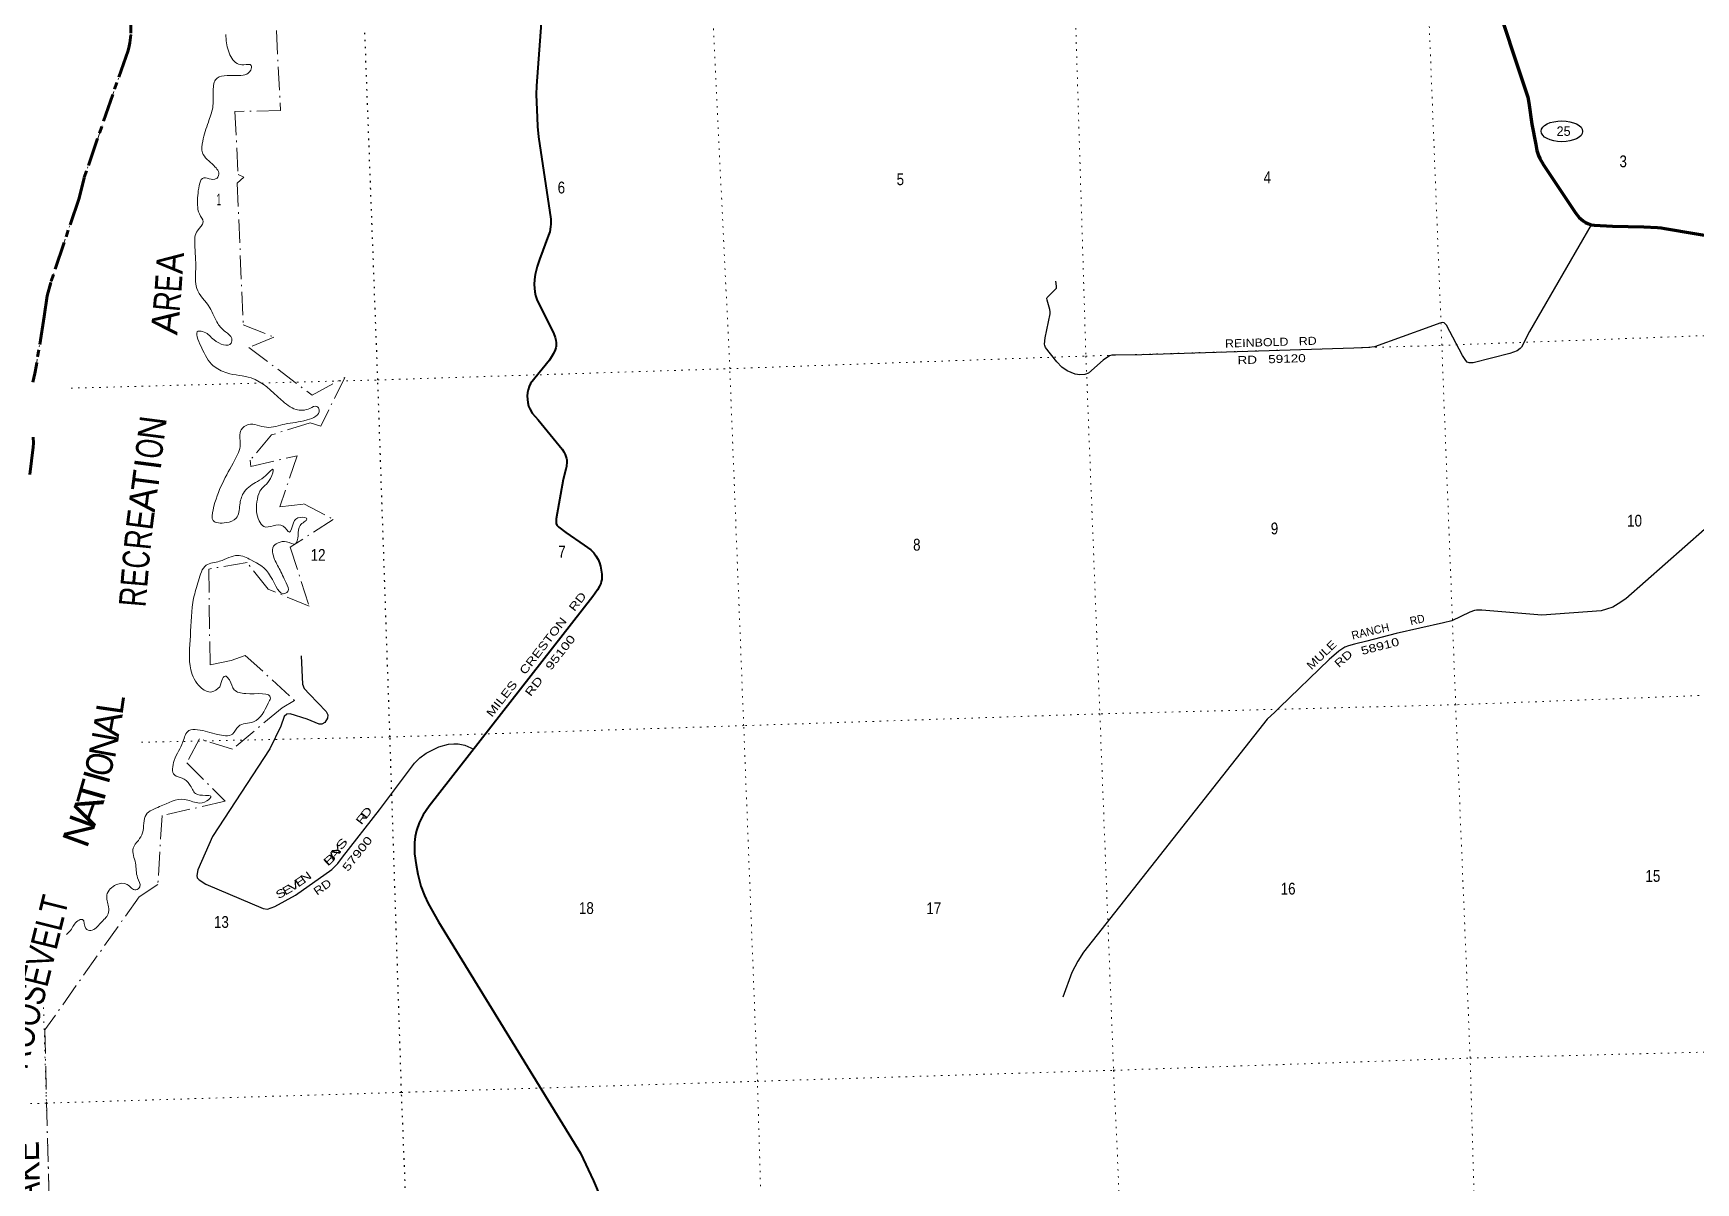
# Model space of a CAD drawing. Header units: feet. Extents: x 493183 to 745759, y 5472 to 195788.
# Drawn here: x 653968 to 678688, y 130156 to 147247 of the extents above; entities that cross this region are included whole.
import ezdxf
from ezdxf.enums import TextEntityAlignment as Align

# ---------------------------------------------------------------- set-up
doc = ezdxf.new("R2010")
doc.units = ezdxf.units.FT
doc.header["$LTSCALE"] = 70
for name, pattern in [('DASH_DOUBLE_DOT', [9.2, 5, -1.2, 0.3, -1.2, 0.3, -1.2]), ('DOT_DASHED', [7.7, 5, -1.2, 0.3, -1.2]), ('DOTTED', [1.5, 0.3, -1.2]), ('LONG_DASH_SHORT_DASH', [9.9, 6, -1.2, 1.5, -1.2])]:
    doc.linetypes.add(name, pattern=pattern)
for name, color, linetype, lineweight in [('11', 7, 'LONG_DASH_SHORT_DASH', 60), ('17', 7, 'Continuous', 25), ('23', 7, 'Continuous', 70), ('26', 7, 'Continuous', 40), ('27', 7, 'Continuous', 13), ('29', 7, 'Continuous', 25), ('39', 7, 'Continuous', 13), ('44', 7, 'DOT_DASHED', 13), ('6', 7, 'DOTTED', 25), ('7', 7, 'DOTTED', 13)]:
    doc.layers.add(name, color=color, linetype=linetype, lineweight=lineweight)
doc.layers.add('30', color=7, linetype='Continuous')

msp = doc.modelspace()

# ---------------------------------------------------------------- linework, layer by layer
at = {"layer": '11'}
for points in [[(655417.8, 147667.41), (655417.96, 147223.32)], [(655417.96, 147223.32), (655404.96, 147102.06), (655395.99, 147055.23), (655377.47, 146989.71), (654723.25, 145098.11), (654649.4, 144794.85), (654228.38, 143543.07), (654177.11, 143341.49), (654131.61, 143035.2), (654014.13, 142316.74), (653989.84, 142187.52), (653959.96, 142059.98)], [(653966.95, 141239.89), (653973.14, 141151.01), (653968.94, 141090.42), (653919.23, 140685.01)]]:
    msp.add_lwpolyline(points, dxfattribs=at)
at = {"layer": '17'}
msp.add_ellipse((676696.73, 145789.33), major_axis=(309.24, -1), ratio=0.500121, dxfattribs=at)
at = {"layer": '23'}
msp.add_lwpolyline([(675686.33, 147824.28), (676152.68, 146413.41), (676188.77, 146294.39), (676204.26, 146211.43), (676249.88, 145894.22), (676309.09, 145591.62), (676325.2, 145504.2), (676351.09, 145430.46), (676371.01, 145384.63), (676424.62, 145293.03), (676899.87, 144577.33), (676955.57, 144506.76), (677013.33, 144456.93), (677049.18, 144433.02), (677083.04, 144417.08), (677134.82, 144399.14), (677178.72, 144391.45), (677447.36, 144378.73), (677915.58, 144367.01), (678119.48, 144360.08), (678171.49, 144354.3), (678229.25, 144344.34), (679583.08, 144114.91)], dxfattribs=at)
at = {"layer": '26'}
for points in [[(661518.35, 147402.27), (661449.52, 146464.71), (661447.12, 146338.43), (661459.1, 145995.93), (661467.22, 145861.51), (661481.63, 145706.16), (661662.31, 144481.11), (661661.85, 144407.27), (661659.32, 144369.33), (661646.68, 144294.73), (661630.93, 144244.27), (661497.58, 143881.87)], [(661497.58, 143881.87), (661459.2, 143777.56), (661429.3, 143662.44), (661419.19, 143586.57), (661416.57, 143512.16), (661426.77, 143404.47), (661436.89, 143348.83), (661457.35, 143287.45), (661707.77, 142780.31), (661727.56, 142722.24), (661737.66, 142682.4), (661741.47, 142645.1), (661741.34, 142595.73), (661737.67, 142567.96), (661728.83, 142537.61), (661704.82, 142487.03), (661642.67, 142387.22), (661534.7, 142252.68)], [(661534.7, 142252.68), (661362.77, 142038.43), (661340.84, 141997), (661325.68, 141947.69), (661318.1, 141904.69), (661313.83, 141851.51), (661319.36, 141755.47), (661332, 141704.89), (661349.59, 141660.94), (661387.61, 141599.93), (661473.19, 141497.06), (661832.31, 141061.59), (661857.75, 141025.18), (661879.23, 140982.19), (661896.93, 140926.55), (661900.72, 140903.78), (661901.98, 140872.8), (661894.4, 140806.41), (661886.81, 140767.21), (661849.35, 140614.36), (661745.27, 140026.81), (661741.48, 139981.28), (661743.57, 139957.94), (661755.38, 139931.96), (661780.65, 139904.14), (661886.43, 139824.87), (662157.01, 139637.5)], [(662157.01, 139637.5), (662258.49, 139567.23), (662258.49, 139567.23), (662305.14, 139520.35), (662334.21, 139478.61), (662367.07, 139424.24), (662389.02, 139373.31), (662399.92, 139325.6), (662421.41, 139205.47), (662423.41, 139160.51), (662421.4, 139125.17), (662413.82, 139094.18), (662404.97, 139065.74), (662388.98, 139028.45), (662359.48, 138972.16), (662288.85, 138870.32), (659853.71, 135753.82), (659767.41, 135627.35), (659704.22, 135505.95), (659666.3, 135392.14), (659648.61, 135306.15), (659637.81, 135213.26), (659638.5, 135048.17), (659659.44, 134885.15), (659684, 134742.14), (659731.21, 134564.52), (659785.1, 134427.27), (659841.42, 134307.5), (659992.28, 134037.52), (662104.61, 130596.6), (662297.82, 130186.65), (663158.56, 128156.11)]]:
    msp.add_lwpolyline(points, dxfattribs=at)
at = {"layer": '29'}
for points in [[(677134.06, 144399.27), (676215.23, 142813.17), (676094.38, 142578.66), (676076.05, 142557.73), (676030.43, 142525.77), (675925.33, 142484.2), (675377.81, 142349.1), (675343.79, 142344.31), (675318.7, 142347.73), (675289.05, 142358.01), (675268.51, 142379.68), (675219.44, 142456.47), (674979.17, 142904.73), (674962.84, 142924.1), (674944.58, 142941.21), (674921.77, 142944.65), (674883.35, 142938.9), (674735.51, 142881.19), (673908.93, 142583.99), (673825.24, 142572.75), (673605.41, 142563.85), (670450.48, 142463.74), (670035.48, 142463), (670003.55, 142459.58), (669972.38, 142449.12), (669877.17, 142386.54), (669656.8, 142193.65), (669602.38, 142170.79), (669529.05, 142166.26), (669460.86, 142177.74), (669342, 142230.17), (669264.16, 142284.26), (669186.87, 142362.56), (669020.12, 142573.18), (669006.67, 142603.39), (669004.38, 142622.78), (669015.79, 142719.8), (669086.5, 143074.75), (669088.79, 143105.57), (669083.48, 143141.06), (669041.38, 143279.23), (669040.89, 143306.44), (669045.44, 143316.71), (669089.53, 143364.96), (669174.17, 143445.46), (669182.31, 143458.23), (669183.11, 143487.99), (669171.06, 143560.3)], [(678815.3, 139868.45), (677648.01, 138836.65), (677536.03, 138761.48), (677453.9, 138715.83), (677362.66, 138683.87), (677279.31, 138659.14), (676400.72, 138597.35), (675508.39, 138670.32), (675428.21, 138670.17), (675396.27, 138663.33), (675329.52, 138640.15), (675058.66, 138512.67), (674936.06, 138482.26), (674231.76, 138321.51), (673796.69, 138209.07), (673612.38, 138165.71), (673525.79, 138141.52), (673472.11, 138117.21), (673379.7, 138060.71), (673238.81, 137934.64), (672496.94, 137222.71), (672430.72, 137154.5), (672315.95, 137047.35), (669585.2, 133583.99), (669501.68, 133452.05), (669411.73, 133279.77), (669274.26, 132913.86)], [(657951.84, 137989.19), (657969.3, 137568.24), (657996.52, 137505.01), (658076.24, 137421.43), (658325.46, 137164.88), (658347.82, 137112.4), (658344.38, 137062.49), (658302.2, 136998.26), (658261.14, 136975.44), (658221.57, 136975.1), (658039.87, 137049.7), (657787.43, 137126.76), (657736.46, 137121.53), (657699.58, 137090.54), (657646.95, 136946.25), (657486.46, 136610.06), (656633.51, 135303), (656414.73, 134808.28), (656399.67, 134722.45), (656403.82, 134689.1), (656436.17, 134658.54), (656535.52, 134597.27), (657387.23, 134235.12), (657449.03, 134224.83), (657562.17, 134261.17), (657866.47, 134431.2), (658409.29, 134814.15), (658498.38, 134905.06), (658565.86, 134997.04), (659118.17, 135700.73), (659634.43, 136393.55), (659716.53, 136473.25), (659812.34, 136541.73), (659997.25, 136639.46), (660140.84, 136678.69), (660222.96, 136683.26), (660284.86, 136680.1), (660387.21, 136660.43), (660517.43, 136603.25)]]:
    msp.add_lwpolyline(points, dxfattribs=at)
at = {"layer": '39'}
for points in [[(656831.78, 147228.2), (656868.79, 146983.19), (656998.92, 146799.13), (657100.3, 146779.65), (657209.53, 146768.45), (657201.39, 146697.66), (656989.81, 146617.41), (656678.86, 146556.69), (656643.72, 146368.22), (656635.78, 146144.19), (656571.24, 145924.69), (656488.27, 145642.2), (656484.99, 145468.7), (656653.58, 145279.62), (656724.2, 145132.29), (656689.2, 145084.98), (656483.34, 145089.57), (656435.85, 144983.44), (656411.6, 144692.43), (656437.44, 144560.04), (656495.14, 144442.61), (656408, 144311.23), (656369.05, 144114.6), (656383.42, 143739.93), (656399.37, 143454.03), (656592.85, 143166.81), (656712.33, 142930.04), (656824.61, 142808.02), (656920.1, 142709.74), (656910.01, 142636.88), (656658.54, 142686.63), (656510.09, 142803.66), (656420.97, 142817.41), (656463.52, 142590.69), (656644.91, 142303.15), (656845.48, 142197.6), (657208.59, 142122.6), (657653.21, 141797.72), (657875.04, 141652.4), (658080.29, 141669.98), (658186.44, 141697.01), (658220.13, 141645.48), (658038.66, 141497.47), (657709.57, 141436.26), (657436.57, 141388.65), (657163.21, 141427.74), (657058.39, 141352.35), (657046.2, 141136.27), (656962.06, 140896.09), (656641.46, 140161.62), (656641.82, 140002.33), (656834.28, 139971.17), (656985.79, 140035.71), (657038.79, 140234.73), (657092.46, 140409.57), (657273.66, 140567.66), (657398.58, 140645.6), (657534.53, 140762.14), (657495.88, 140628.03), (657337.79, 140436.28), (657293.76, 140277.83), (657325.72, 139996.38), (657396.58, 139913.58), (657682.89, 139917.19), (657778.1, 139828.99), (657836.75, 139969.69), (657935.41, 140048.94), (658037.01, 140021.41), (657997.76, 139982.05), (657936.67, 139930.01), (657904.62, 139775.91), (657865.57, 139655.89), (657735.69, 139684.69), (657528.42, 139594.47), (657537.74, 139475.75), (657625.66, 139286.54), (657728.24, 139077.55), (657752, 138947.12), (657720.48, 138920.06), (657497.76, 139170.21), (657204.57, 139416.45), (657007.07, 139483.78), (656739.22, 139395.97), (656539.17, 139336.19), (656424.47, 139107.29), (656352.93, 138849.3), (656303.88, 138287.43), (656311.78, 137781.52), (656449.85, 137529.11), (656621.37, 137453.03), (656740.3, 137528.8)], [(656740.3, 137528.8), (656834.77, 137686.58), (656884.7, 137631.45), (656957.28, 137486.19), (657128.31, 137428.25), (657493.26, 137359.34), (657463.01, 137285.94), (657242.71, 137009.87), (657018.7, 136941.38), (656931.06, 136828.14), (656707.35, 136822.17), (656410.98, 136890.89), (656282.21, 136879.39), (656194.11, 136709.67), (656064.56, 136434), (656070.57, 136216.39), (656180.68, 136172.95), (656292.18, 136079.13), (656380.67, 135942.36), (656528.63, 135916.06), (656609.69, 135902.09), (656549.05, 135833.93), (656412.72, 135804.08), (656215.66, 135855.29), (655847.48, 135748.68), (655647.09, 135628.39), (655592, 135358.74), (655530.56, 135246.2), (655453.11, 135129.2), (655487.44, 134908.3), (655519.65, 134691.39), (655551.59, 134557.14), (655494.36, 134511.25), (655363.09, 134590.43), (655203.82, 134588.19), (655062.82, 134435.22), (655087.86, 134258.44), (655080.67, 134153.39), (654971.42, 134019.41), (654823.21, 133908.59), (654749.87, 133934.86), (654699.74, 134070.64), (654631.66, 134052.69), (654522.74, 133906.62), (654462.37, 133846.18)]]:
    msp.add_spline(points, degree=3, dxfattribs=at)
at = {"layer": '44'}
for points in [[(655417.8, 147667.41), (655417.96, 147223.32)], [(657583.62, 147286.65), (657643.15, 146098.31), (656966.32, 146083.36), (657013.85, 145147.69), (657097.6, 145107.28), (657001.23, 145018.48), (657090.64, 142909.31), (657545.03, 142730.2), (657172.28, 142574.73), (658114.78, 141864.75), (658599.48, 142129.51), (658244.13, 141406.35), (658083.5, 141457.11), (657511.9, 141274.99), (657193.44, 140901.16), (657204.12, 140804.71), (657891.21, 140965.26), (657633.59, 140206.03), (657991.27, 140248.35), (658428.89, 140018.5), (657788.92, 139607.2), (658068.73, 138729.15), (657463.1, 138980.8), (657147.58, 139376.6), (656576.64, 139281.41), (656596.62, 137855.87), (656909.27, 137923.37), (657120.96, 137996.64), (657854.76, 137326.26), (657668.28, 137215.28), (656928.94, 136602.3), (656440.96, 136756.47), (656251.11, 136397.64), (656819.53, 135829.42), (655882.98, 135613.99), (655820.24, 134592.99), (655543.05, 134407.45), (654141.19, 132429.8), (654163.94, 131357.77), (654279.49, 127475.25)]]:
    msp.add_lwpolyline(points, dxfattribs=at)
at = {"layer": '44', "linetype": 'DASH_DOUBLE_DOT'}
for points in [[(655417.96, 147223.32), (655404.96, 147102.06), (655395.99, 147055.23), (655377.47, 146989.71), (654723.25, 145098.11), (654649.4, 144794.85), (654228.38, 143543.07), (654177.11, 143341.49), (654131.61, 143035.2), (654014.13, 142316.74), (653989.84, 142187.52), (653959.96, 142059.98)], [(653966.95, 141239.89), (653973.14, 141151.01), (653968.94, 141090.42), (653919.23, 140685.01)]]:
    msp.add_lwpolyline(points, dxfattribs=at)
at = {"layer": '6'}
msp.add_lwpolyline([(659669.93, 125483.35), (659652.68, 126197.59), (659443.92, 131499.24), (659271.94, 136783.72), (659091.23, 142092.17), (658896.18, 147325.14)], dxfattribs=at)
at = {"layer": '7'}
for points in [[(669460.57, 147637.74), (669619.95, 142447.67), (669827.19, 137127.83), (670031.86, 131828.09), (670269.43, 126432.44), (670369.71, 121188.39), (670509.94, 115884.91), (670658.84, 110559.49), (670776, 105215.07), (670791.02, 104168.43)], [(676145.72, 101902.18), (676037.47, 105387.7), (675873.24, 110757.08), (675784.06, 116037.72), (675656.75, 121311.3), (675484.96, 126662.32), (675333.43, 132009.86), (675117.94, 137262.94), (674912.05, 142607), (674708.5, 147794.88)], [(665572.39, 101599.19), (665545.99, 105071.5), (665358.24, 110416.06), (665219.58, 115735.71), (665042.51, 121058.37), (664893.2, 126325.3), (664735.85, 131664.62), (664531.51, 136952.27), (664324.6, 142260.02), (664074.61, 147477.76)], [(654530.17, 141970.43), (659091.23, 142092.17), (664324.6, 142260.02), (669619.95, 142447.67), (674912.05, 142607), (679623.49, 142780.29)], [(679785.16, 137439.17), (675117.94, 137262.94), (669827.19, 137127.83), (664531.51, 136952.27), (659271.94, 136783.72), (655570.1, 136704.85)], [(654116.36, 132868.7), (654163.92, 131340.23), (654315.56, 125988.66), (654319.09, 125849.11)], [(653508.27, 131317.64), (654163.92, 131340.23), (659443.92, 131499.24), (664735.85, 131664.62), (670031.86, 131828.09), (675333.43, 132009.86), (679945.97, 132126.93)]]:
    msp.add_lwpolyline(points, dxfattribs=at)

# ---------------------------------------------------------------- texts
at = {"layer": '17'}
msp.add_text('25', height=140, dxfattribs=at).set_placement((676722.78, 145721.02), align=Align.CENTER)
at = {"layer": '27'}
for s, width, p in [('MILES   CRESTON   RD', 1.3, (660788.49, 137070.05)), ('RD   95100', 1.35, (661362.98, 137377.05))]:
    msp.add_text(s, height=120, rotation=51.997, dxfattribs=dict(at, width=width)).set_placement(p)
at = {"layer": '30'}
for s, rotation, width, p in [('REINBOLD   RD', 1.817, 1.15, (671689.83, 142573.1)), ('RD', 12.857, 0.95, (674452.28, 138445.65)), ('MULE', 43.82, 1.2, (672972.48, 137775.94)), ('RD', 41.823, 1.25, (673381.18, 137807.07))]:
    msp.add_text(s, height=120, rotation=rotation, dxfattribs=dict(at, width=width)).set_placement(p)
for s, rotation, width, p in [('RD   59120', 1.817, 1.25, (672382.84, 142341.98)), ('   58910', 14.491, 1.3, (673923.98, 138053.78)), ('D', 51.872, 1.45, (658968.24, 135623.07)), ('R', 51.872, 1.45, (658898.23, 135533.88)), ('S', 51.872, 1.6, (658600.55, 135157.18)), ('57900', 51.872, 1.35, (658833.21, 135011.12)), ('B', 42.579, 1.75, (658414.01, 134916.06)), ('A', 49.735, 1.7, (658485.17, 134998.51)), ('Y', 51.872, 1.6, (658538.64, 135069.45)), ('E', 34.202, 1.45, (657970.36, 134588.3)), ('N', 35.202, 1.35, (658055.58, 134651.56)), ('S', 29.195, 1.3, (657675.4, 134404.63)), ('E', 29.195, 1.3, (657774.38, 134459.94)), ('V', 33.202, 1.5, (657870.63, 134520.35)), ('RD', 35.202, 1.2, (658302.32, 134502.79))]:
    msp.add_text(s, height=120, rotation=rotation, dxfattribs=dict(at, width=width)).set_placement(p, align=Align.CENTER)
msp.add_text('RANCH', height=120, rotation=13.238, dxfattribs=at).set_placement((673584.78, 138232.52))
at = {"layer": '44'}
for s, rotation, width, p in [('A', 86.162, 0.9, (656199.12, 143820.45)), ('E', 86.162, 0.7, (656178.81, 143517.75)), ('R', 84.579, 0.75, (656156.9, 143241.84)), ('N', 82.639, 0.9, (655933.21, 141353.06)), ('O', 82.639, 0.7, (655893.73, 141047.52)), ('T', 82.639, 0.95, (655836.78, 140565.05)), ('E', 82.639, 0.8, (655757.23, 139990.88)), ('R', 84.203, 0.75, (655725.61, 139700.56)), ('C', 85.146, 0.7, (655696.3, 139408.29)), ('E', 85.146, 0.75, (655673.17, 139135.83)), ('R', 85.222, 0.75, (655649.19, 138852.01)), ('L', 81.772, 0.95, (655314.1, 137243.7)), ('N', 79.726, 0.95, (655215.61, 136633.72)), ('O', 76.838, 0.8, (655148.47, 136335.57)), ('T', 74.079, 1.15, (655038.46, 135891.91)), ('A', 69.875, 1.25, (654954.87, 135635.77)), ('N', 69.875, 1.15, (654839.12, 135319.87)), ('ROOSEVELT', 76.131, 0.8, (654186.04, 133094.9)), ('LAKE', 91.459, 0.85, (654064.29, 130198.26))]:
    msp.add_text(s, height=400, rotation=rotation, dxfattribs=dict(at, width=width)).set_placement(p, align=Align.CENTER)
for s, rotation, p in [('A', 83.496, (656127.52, 142929.33)), ('I', 82.639, (655869.54, 140815.87)), ('A', 82.639, (655796.1, 140291.74)), ('A', 79.726, (655268.05, 136945.86)), ('I', 74.079, (655104.29, 136135.9))]:
    msp.add_text(s, height=400, rotation=rotation, dxfattribs=at).set_placement(p, align=Align.CENTER)
at = {"layer": '7'}
for s, width, p in [('3', 0.85, (677553.4, 145255.12)), ('5', 0.85, (666805.45, 144988.1)), ('4', 0.85, (672262.31, 145017.79)), ('1', 0.4, (656696.63, 144688.56)), ('6', 0.85, (661764.94, 144865.79)), ('9', 0.85, (672368.44, 139796.57)), ('10', 0.85, (677667.04, 139912.69)), ('8', 0.85, (667050.11, 139555.25)), ('12', 0.85, (658092.29, 139403.11)), ('7', 0.85, (661773.99, 139451.66)), ('15', 0.85, (677939.71, 134630.09)), ('16', 0.85, (672515.83, 134441.17)), ('18', 0.85, (662081.5, 134152.64)), ('17', 0.85, (667247.5, 134149.47)), ('13', 0.85, (656655.1, 133945.67))]:
    msp.add_text(s, height=175, dxfattribs=dict(at, width=width)).set_placement(p)

doc.saveas('drawing.dxf')
